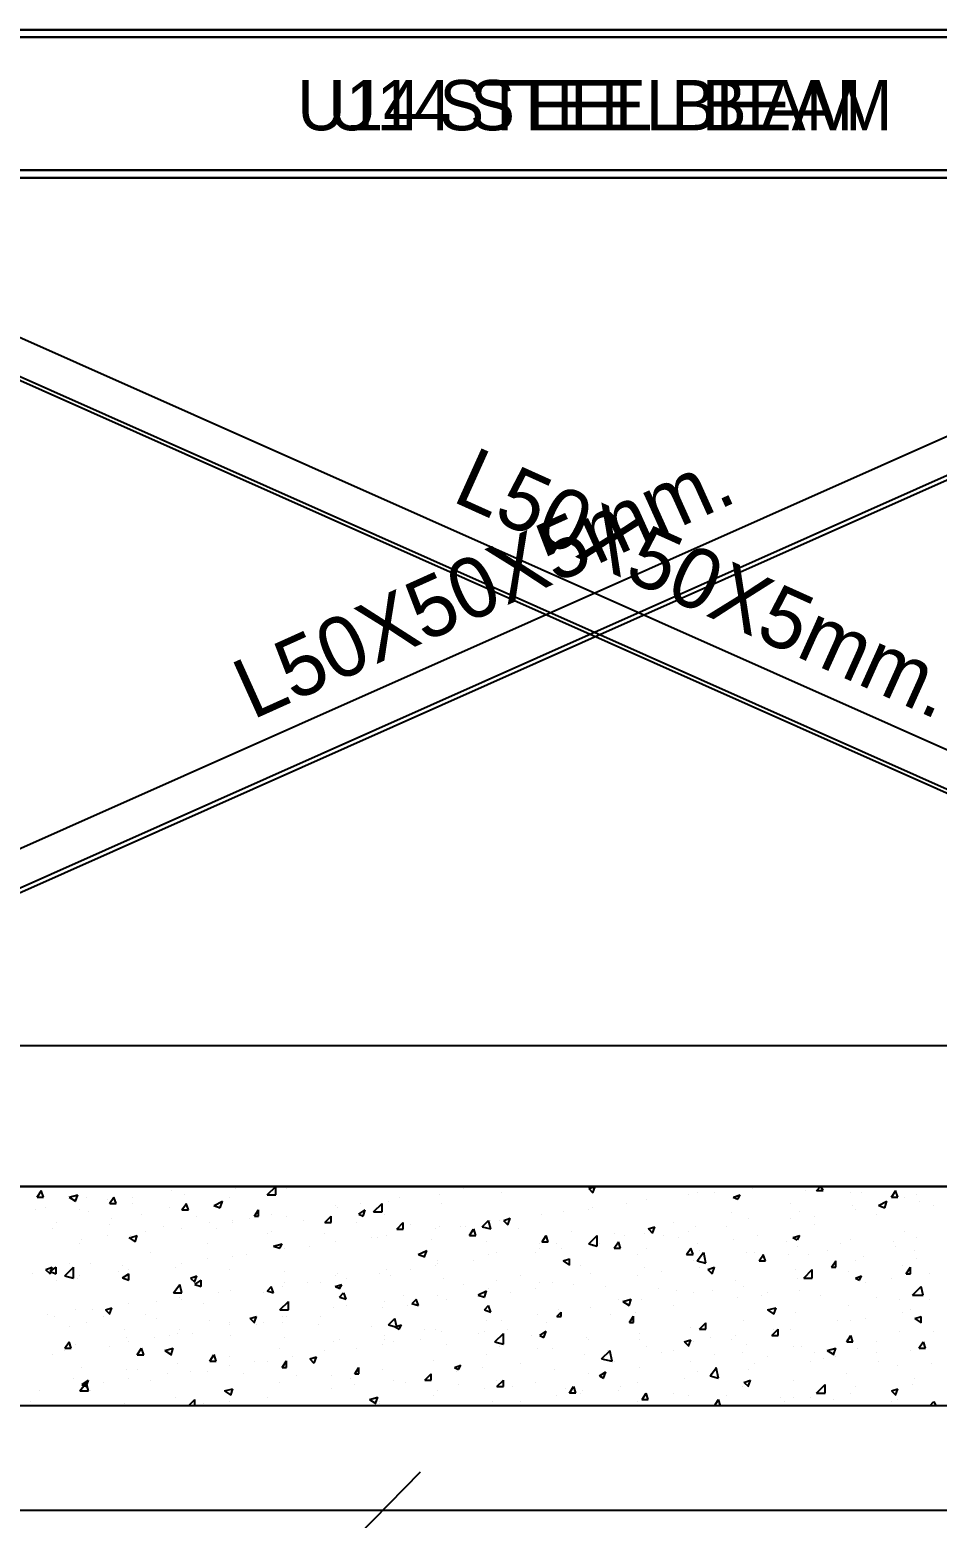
# Model space of a CAD drawing. Header units: millimetres. Extents: x -23396 to 106750, y 116 to 66281.
# Drawn here: x 53779 to 54555, y 38468 to 39739 of the extents above; entities that cross this region are included whole.
import ezdxf

# ---------------------------------------------------------------- set-up
doc = ezdxf.new("R2010")
doc.units = ezdxf.units.MM

msp = doc.modelspace()

# ---------------------------------------------------------------- linework, layer by layer
at = {"color": 0}
for p, q in [((55047.763, 39739.128), (53476.31, 39739.128)), ((53476.31, 39739.128), (55047.763, 39739.128)), ((55047.763, 39732.683), (53476.31, 39732.683)), ((53476.31, 39732.683), (55047.763, 39732.683)), ((55047.763, 39619.073), (53476.31, 39619.073)), ((53476.31, 39619.073), (55047.763, 39619.073)), ((55047.763, 39612.628), (53476.31, 39612.628)), ((53476.31, 39612.628), (55047.763, 39612.628)), ((55047.892, 38871.159), (53474.634, 38871.159)), ((53274.529, 38751.148), (55408.185, 38751.148)), ((55177.185, 38751.105), (53338.209, 38751.105)), ((53474.462, 38751.105), (55220.541, 38751.105)), ((53785.685, 38742.038), (53789.294, 38747.495)), ((53785.685, 38742.038), (53791.142, 38742.038)), ((53791.142, 38742.038), (53789.166, 38747.495)), ((53812.97, 38742.038), (53820.232, 38743.8)), ((53813.099, 38742.038), (53818.427, 38738.386)), ((53818.427, 38738.386), (53820.232, 38743.8)), ((53827.666, 38742.038), (53827.666, 38742.038)), ((53847.345, 38736.538), (53851.169, 38741.995)), ((53853.103, 38736.581), (53851.169, 38742.038)), ((53867.369, 38741.995), (53867.369, 38741.995)), ((53900.283, 38747.495), (53900.283, 38747.495)), ((53911.197, 38743.8), (53911.197, 38743.8)), ((53949.525, 38742.038), (53949.525, 38742.038)), ((53954.853, 38749.257), (53954.853, 38749.257)), ((53982.138, 38743.886), (53989.529, 38751.105)), ((53982.138, 38743.886), (53989.529, 38743.886)), ((53989.529, 38743.886), (53989.529, 38751.105)), ((53998.638, 38749.3), (53998.638, 38749.3)), ((54094.888, 38742.038), (54094.888, 38742.038)), ((54129.607, 38743.886), (54129.607, 38743.886)), ((54149.63, 38749.3), (54149.63, 38749.3)), ((54171.287, 38751.105), (54171.287, 38751.105)), ((54174.939, 38751.148), (54174.939, 38751.148)), ((54182.201, 38745.648), (54182.201, 38745.648)), ((54256.794, 38749.257), (54262.252, 38751.105)), ((54256.923, 38749.3), (54260.447, 38745.648)), ((54260.447, 38745.648), (54262.252, 38751.105)), ((54342.302, 38743.8), (54342.302, 38743.8)), ((54349.392, 38745.648), (54349.392, 38745.648)), ((54364.13, 38745.648), (54364.13, 38745.648)), ((54380.33, 38741.995), (54384.111, 38740.191)), ((54380.502, 38742.038), (54386.087, 38743.8)), ((54384.111, 38740.191), (54386.087, 38743.8)), ((54396.873, 38751.105), (54396.873, 38751.105)), ((54396.873, 38749.3), (54396.873, 38749.3)), ((54442.334, 38747.495), (54442.334, 38747.495)), ((54451.271, 38747.409), (54454.923, 38751.105)), ((54451.443, 38747.495), (54457.029, 38747.495)), ((54457.029, 38747.495), (54455.052, 38751.105)), ((54480.81, 38745.648), (54480.81, 38745.648)), ((54489.877, 38745.648), (54489.877, 38745.648)), ((54515.357, 38742.038), (54519.139, 38747.495)), ((54515.357, 38742.038), (54520.814, 38742.038)), ((54520.814, 38742.038), (54519.01, 38747.495)), ((54526.271, 38742.038), (54526.271, 38742.038)), ((54537.014, 38743.8), (54537.014, 38743.8)), ((53783.837, 38731.081), (53783.837, 38731.081)), ((53792.947, 38732.929), (53792.947, 38732.929)), ((53822.037, 38731.081), (53822.037, 38731.081)), ((53829.341, 38729.319), (53829.341, 38729.319)), ((53845.712, 38740.191), (53845.712, 38740.191)), ((53847.646, 38736.581), (53853.103, 38736.581)), ((53867.369, 38736.538), (53867.369, 38736.538)), ((53898.607, 38732.929), (53898.607, 38732.929)), ((53909.349, 38731.081), (53913.13, 38736.581)), ((53909.349, 38731.081), (53914.806, 38731.081)), ((53914.806, 38731.081), (53913.002, 38736.538)), ((53936.634, 38734.734), (53941.962, 38732.929)), ((53936.806, 38734.734), (53944.068, 38738.386)), ((53942.091, 38732.929), (53944.068, 38738.386)), ((53971.353, 38725.624), (53974.834, 38731.081)), ((53974.834, 38725.624), (53974.834, 38731.081)), ((54040.318, 38734.734), (54040.318, 38734.734)), ((54041.994, 38732.929), (54041.994, 38732.929)), ((54060.341, 38727.472), (54065.798, 38731.081)), ((54062.017, 38736.538), (54062.017, 38736.538)), ((54063.994, 38725.624), (54065.798, 38731.081)), ((54073.06, 38729.319), (54080.365, 38736.581)), ((54073.06, 38729.319), (54080.365, 38729.319)), ((54080.365, 38729.319), (54080.365, 38736.581)), ((54085.822, 38738.386), (54085.822, 38738.386)), ((54131.283, 38736.538), (54131.283, 38736.538)), ((54235.095, 38729.319), (54235.095, 38729.319)), ((54256.794, 38731.081), (54256.794, 38731.081)), ((54260.447, 38732.929), (54260.447, 38732.929)), ((54289.365, 38736.538), (54289.365, 38736.538)), ((54305.908, 38740.191), (54305.908, 38740.191)), ((54378.654, 38729.234), (54378.654, 38729.234)), ((54429.443, 38736.538), (54429.443, 38736.538)), ((54437.005, 38729.319), (54437.005, 38729.319)), ((54482.443, 38734.691), (54482.443, 38734.691)), ((54484.42, 38731.081), (54484.42, 38731.081)), ((54504.271, 38734.734), (54511.576, 38738.386)), ((54504.572, 38734.734), (54509.9, 38732.929)), ((54509.9, 38732.929), (54511.576, 38738.386)), ((54539.162, 38738.386), (54539.162, 38738.386)), ((54551.752, 38734.734), (54551.752, 38734.734)), ((53801.884, 38720.167), (53801.884, 38720.167)), ((53847.646, 38718.405), (53847.646, 38718.405)), ((53849.322, 38723.819), (53849.322, 38723.819)), ((53874.802, 38727.472), (53874.802, 38727.472)), ((53893.15, 38716.558), (53893.15, 38716.558)), ((53921.939, 38725.624), (53921.939, 38725.624)), ((53933.154, 38720.167), (53933.154, 38720.167)), ((53952.877, 38721.972), (53952.877, 38721.972)), ((53952.877, 38720.167), (53952.877, 38720.167)), ((53967.4, 38723.819), (53967.4, 38723.819)), ((53971.353, 38725.624), (53974.834, 38725.624)), ((53985.748, 38727.472), (53985.748, 38727.472)), ((53998.638, 38725.71), (53998.638, 38725.71)), ((54012.904, 38721.972), (54012.904, 38721.972)), ((54031.252, 38720.167), (54036.709, 38725.624)), ((54031.252, 38720.167), (54036.709, 38720.167)), ((54031.252, 38720.167), (54031.252, 38720.167)), ((54036.709, 38720.167), (54036.709, 38725.624)), ((54058.365, 38720.167), (54058.365, 38720.167)), ((54060.47, 38727.472), (54064.123, 38725.71)), ((54082.169, 38727.472), (54082.169, 38727.472)), ((54092.912, 38714.667), (54098.369, 38720.167)), ((54098.369, 38714.667), (54098.369, 38720.167)), ((54104.127, 38718.405), (54104.127, 38718.405)), ((54129.607, 38716.558), (54129.607, 38716.558)), ((54147.654, 38716.515), (54147.654, 38716.515)), ((54151.306, 38716.515), (54151.306, 38716.515)), ((54165.701, 38716.515), (54173.134, 38714.753)), ((54165.83, 38716.515), (54171.287, 38722.015)), ((54173.134, 38714.753), (54171.158, 38721.972)), ((54173.134, 38721.972), (54173.134, 38721.972)), ((54180.396, 38722.015), (54180.396, 38722.015)), ((54184.048, 38722.015), (54187.658, 38718.362)), ((54184.177, 38722.015), (54189.634, 38723.862)), ((54187.658, 38718.362), (54189.634, 38723.862)), ((54216.791, 38727.472), (54216.791, 38727.472)), ((54307.584, 38714.753), (54313.169, 38716.515)), ((54311.193, 38711.058), (54313.169, 38716.515)), ((54329.412, 38720.167), (54329.412, 38720.167)), ((54347.759, 38716.515), (54347.759, 38716.515)), ((54374.873, 38716.515), (54374.873, 38716.515)), ((54393.22, 38723.819), (54393.22, 38723.819)), ((54429.443, 38723.819), (54429.443, 38723.819)), ((54449.466, 38725.624), (54449.466, 38725.624)), ((54449.466, 38718.362), (54449.466, 38718.362)), ((54502.467, 38727.472), (54502.467, 38727.472)), ((53798.404, 38714.753), (53798.404, 38714.753)), ((53823.884, 38705.601), (53823.884, 38705.601)), ((53845.712, 38709.296), (53845.712, 38709.296)), ((53863.888, 38707.448), (53869.345, 38703.839)), ((53865.693, 38707.448), (53871.15, 38709.296)), ((53865.693, 38709.296), (53865.693, 38709.296)), ((53869.345, 38703.796), (53871.15, 38709.296)), ((53878.584, 38712.905), (53878.584, 38712.905)), ((53909.349, 38714.753), (53909.349, 38714.753)), ((53938.611, 38714.753), (53938.611, 38714.753)), ((53981.966, 38711.058), (53981.966, 38711.058)), ((53985.748, 38712.905), (53985.748, 38712.905)), ((54031.252, 38711.058), (54031.252, 38711.058)), ((54040.318, 38703.839), (54040.318, 38703.839)), ((54040.318, 38703.839), (54040.318, 38703.839)), ((54071.255, 38707.448), (54071.255, 38707.448)), ((54076.712, 38707.448), (54076.712, 38707.448)), ((54084.146, 38709.296), (54084.146, 38709.296)), ((54092.912, 38714.667), (54098.369, 38714.667)), ((54122.173, 38705.601), (54122.173, 38705.601)), ((54125.826, 38714.753), (54125.826, 38714.753)), ((54154.916, 38709.253), (54158.396, 38714.667)), ((54154.916, 38709.296), (54160.373, 38709.296)), ((54160.373, 38709.296), (54158.568, 38714.753)), ((54169.611, 38703.839), (54169.611, 38703.839)), ((54196.767, 38714.753), (54196.767, 38714.753)), ((54216.791, 38703.796), (54222.248, 38703.796)), ((54216.919, 38703.839), (54220.4, 38709.296)), ((54222.248, 38703.796), (54220.4, 38709.296)), ((54242.228, 38712.905), (54242.228, 38712.905)), ((54256.794, 38701.948), (54264.056, 38709.253)), ((54260.447, 38705.601), (54260.447, 38705.601)), ((54264.056, 38700.187), (54264.056, 38709.253)), ((54278.623, 38711.058), (54278.623, 38711.058)), ((54278.623, 38698.339), (54282.275, 38703.796)), ((54284.08, 38698.339), (54282.103, 38703.796)), ((54287.732, 38709.253), (54287.732, 38709.253)), ((54304.103, 38711.058), (54304.103, 38711.058)), ((54307.884, 38714.753), (54311.365, 38711.058)), ((54320.603, 38709.296), (54320.603, 38709.296)), ((54333.193, 38707.448), (54333.193, 38707.448)), ((54342.302, 38712.905), (54342.302, 38712.905)), ((54380.63, 38705.687), (54380.63, 38705.687)), ((54400.654, 38709.296), (54400.654, 38709.296)), ((54426.091, 38703.839), (54426.091, 38703.839)), ((54431.248, 38707.448), (54434.9, 38705.601)), ((54431.419, 38707.448), (54437.005, 38709.296)), ((54435.072, 38705.601), (54437.005, 38709.296)), ((54480.81, 38705.601), (54480.81, 38705.601)), ((54517.033, 38703.796), (54517.033, 38703.796)), ((54526.271, 38712.905), (54526.271, 38712.905)), ((54537.014, 38707.448), (54537.014, 38707.448)), ((53822.037, 38701.948), (53822.037, 38701.948)), ((53882.064, 38694.73), (53882.064, 38694.73)), ((53931.177, 38701.991), (53931.177, 38701.991)), ((53952.877, 38691.034), (53952.877, 38691.034)), ((53964.091, 38692.882), (53964.091, 38692.882)), ((53987.423, 38700.187), (53992.88, 38698.339)), ((53987.595, 38700.187), (53994.857, 38701.991)), ((53993.052, 38698.339), (53994.857, 38701.991)), ((53996.662, 38698.339), (53996.662, 38698.339)), ((54018.662, 38700.187), (54018.662, 38700.187)), ((54111.13, 38692.882), (54118.392, 38696.491)), ((54111.259, 38692.882), (54116.716, 38691.034)), ((54116.587, 38691.034), (54118.392, 38696.491)), ((54171.287, 38692.882), (54171.287, 38692.882)), ((54178.419, 38694.73), (54178.419, 38694.73)), ((54211.334, 38694.73), (54211.334, 38694.73)), ((54214.943, 38701.991), (54214.943, 38701.991)), ((54214.943, 38698.382), (54214.943, 38698.382)), ((54229.638, 38701.991), (54229.638, 38701.991)), ((54233.162, 38698.339), (54233.162, 38698.339)), ((54256.794, 38701.948), (54264.056, 38700.187)), ((54260.447, 38700.187), (54260.447, 38700.187)), ((54265.904, 38701.991), (54265.904, 38701.991)), ((54278.451, 38698.339), (54284.08, 38698.339)), ((54298.646, 38692.882), (54298.646, 38692.882)), ((54305.908, 38698.382), (54305.908, 38698.382)), ((54340.326, 38692.882), (54344.107, 38698.339)), ((54340.455, 38692.882), (54346.084, 38692.882)), ((54346.084, 38692.882), (54344.107, 38698.339)), ((54349.392, 38701.948), (54349.392, 38701.948)), ((54349.392, 38687.425), (54354.849, 38694.644)), ((54351.369, 38696.577), (54351.369, 38696.577)), ((54356.826, 38685.62), (54355.021, 38694.73)), ((54391.544, 38694.73), (54391.544, 38694.73)), ((54398.677, 38694.73), (54398.677, 38694.73)), ((54402.459, 38687.425), (54406.111, 38692.882)), ((54407.787, 38687.425), (54405.81, 38692.882)), ((54427.767, 38692.882), (54427.767, 38692.882)), ((54434.9, 38700.187), (54434.9, 38700.187)), ((54444.138, 38692.882), (54444.138, 38692.882)), ((54460.38, 38696.491), (54460.38, 38696.491)), ((54471.595, 38701.991), (54471.595, 38701.991)), ((54491.553, 38691.034), (54491.553, 38691.034)), ((54519.139, 38700.187), (54519.139, 38700.187)), ((54535.381, 38696.577), (54535.381, 38696.577)), ((53792.775, 38680.163), (53796.599, 38676.511)), ((53793.076, 38680.163), (53798.404, 38682.011)), ((53796.599, 38678.316), (53801.884, 38682.011)), ((53796.599, 38676.554), (53798.404, 38682.011)), ((53796.599, 38678.316), (53801.884, 38676.511)), ((53801.884, 38676.511), (53801.884, 38682.011)), ((53809.318, 38674.706), (53816.58, 38682.011)), ((53813.099, 38685.62), (53813.099, 38685.62)), ((53816.58, 38672.859), (53816.58, 38682.011)), ((53831.146, 38685.62), (53831.146, 38685.62)), ((53854.779, 38678.316), (53854.779, 38678.316)), ((53858.56, 38683.816), (53858.56, 38683.816)), ((53863.888, 38680.163), (53863.888, 38680.163)), ((53904.064, 38682.011), (53904.064, 38682.011)), ((53909.349, 38685.62), (53909.349, 38685.62)), ((53909.349, 38685.62), (53909.349, 38685.62)), ((53931.177, 38689.23), (53931.177, 38689.23)), ((53949.525, 38680.163), (53949.525, 38680.163)), ((53996.662, 38678.316), (53996.662, 38678.316)), ((54084.146, 38680.206), (54084.146, 38680.206)), ((54104.127, 38680.163), (54104.127, 38680.163)), ((54125.826, 38683.816), (54125.826, 38683.816)), ((54127.63, 38687.425), (54127.63, 38687.425)), ((54127.63, 38685.62), (54127.63, 38685.62)), ((54158.396, 38687.425), (54158.396, 38687.425)), ((54235.095, 38687.425), (54240.423, 38689.273)), ((54235.095, 38687.425), (54240.423, 38683.816)), ((54240.423, 38683.816), (54240.423, 38689.273)), ((54249.361, 38683.773), (54249.361, 38683.773)), ((54304.103, 38681.925), (54304.103, 38681.925)), ((54318.627, 38678.316), (54318.627, 38678.316)), ((54346.084, 38687.425), (54346.084, 38687.425)), ((54349.564, 38687.425), (54356.826, 38685.62)), ((54351.369, 38682.011), (54351.369, 38682.011)), ((54358.502, 38680.163), (54364.13, 38682.011)), ((54358.673, 38680.163), (54362.283, 38676.554)), ((54362.154, 38676.511), (54364.13, 38682.011)), ((54402.33, 38687.425), (54407.787, 38687.425)), ((54406.111, 38689.273), (54406.111, 38689.273)), ((54433.224, 38680.163), (54433.224, 38680.163)), ((54440.529, 38672.859), (54447.791, 38680.163)), ((54447.791, 38672.859), (54447.791, 38680.163)), ((54464.162, 38682.011), (54467.814, 38687.425)), ((54464.162, 38682.011), (54467.814, 38682.011)), ((54467.814, 38682.011), (54467.814, 38687.425)), ((54479.135, 38678.401), (54479.135, 38678.401)), ((54484.42, 38687.425), (54484.42, 38687.425)), ((54524.467, 38683.816), (54524.467, 38683.816)), ((54528.076, 38676.511), (54531.557, 38682.011)), ((54531.557, 38676.511), (54531.557, 38682.011)), ((54537.014, 38689.23), (54537.014, 38689.23)), ((53781.861, 38676.511), (53781.861, 38676.511)), ((53801.884, 38671.054), (53801.884, 38671.054)), ((53809.318, 38674.706), (53816.58, 38672.859)), ((53820.232, 38672.859), (53820.232, 38672.859)), ((53822.037, 38674.62), (53822.037, 38674.62)), ((53858.56, 38672.944), (53863.888, 38676.554)), ((53858.56, 38672.944), (53863.888, 38671.097)), ((53863.888, 38671.097), (53863.888, 38676.554)), ((53902.087, 38660.14), (53907.373, 38667.444)), ((53909.349, 38660.14), (53907.544, 38667.444)), ((53916.654, 38672.859), (53921.939, 38674.706)), ((53916.654, 38672.859), (53920.263, 38669.249)), ((53920.134, 38669.249), (53921.939, 38674.706)), ((53920.263, 38667.444), (53925.72, 38671.097)), ((53920.263, 38667.444), (53925.72, 38665.597)), ((53925.72, 38665.597), (53925.72, 38671.097)), ((53982.267, 38661.987), (53985.748, 38665.597)), ((53987.423, 38660.14), (53985.619, 38665.597)), ((53994.857, 38665.64), (53994.857, 38665.64)), ((53996.662, 38669.249), (53996.662, 38669.249)), ((54016.685, 38669.249), (54016.685, 38669.249)), ((54027.427, 38669.249), (54027.427, 38669.249)), ((54040.318, 38674.706), (54040.318, 38674.706)), ((54040.318, 38665.597), (54045.775, 38667.444)), ((54040.49, 38665.64), (54044.099, 38663.835)), ((54041.994, 38676.511), (54041.994, 38676.511)), ((54043.97, 38663.835), (54045.775, 38667.444)), ((54049.556, 38672.859), (54049.556, 38672.859)), ((54078.388, 38676.511), (54078.388, 38676.511)), ((54087.455, 38674.706), (54087.455, 38674.706)), ((54132.959, 38672.859), (54132.959, 38672.859)), ((54149.63, 38667.444), (54149.63, 38667.444)), ((54178.419, 38671.054), (54178.419, 38671.054)), ((54198.443, 38674.706), (54198.443, 38674.706)), ((54214.943, 38669.249), (54214.943, 38669.249)), ((54225.857, 38669.249), (54225.857, 38669.249)), ((54243.904, 38667.444), (54243.904, 38667.444)), ((54258.599, 38676.511), (54258.599, 38676.511)), ((54271.361, 38665.597), (54271.361, 38665.597)), ((54298.646, 38674.706), (54298.646, 38674.706)), ((54382.306, 38671.097), (54382.306, 38671.097)), ((54389.439, 38665.597), (54389.439, 38665.597)), ((54434.9, 38672.859), (54434.9, 38672.859)), ((54440.529, 38672.859), (54447.791, 38672.859)), ((54484.592, 38672.859), (54489.877, 38674.706)), ((54484.592, 38672.859), (54488.201, 38671.097)), ((54488.201, 38671.097), (54489.877, 38674.706)), ((54493.658, 38669.249), (54493.658, 38669.249)), ((54515.357, 38672.859), (54515.357, 38672.859)), ((54528.076, 38676.511), (54531.557, 38676.511)), ((54533.533, 38658.292), (54540.838, 38665.597)), ((54542.471, 38658.292), (54540.838, 38665.597)), ((54547.928, 38676.511), (54547.928, 38676.511)), ((53887.392, 38652.878), (53887.392, 38652.878)), ((53902.087, 38660.14), (53909.349, 38660.14)), ((53907.373, 38656.444), (53907.373, 38656.444)), ((53909.349, 38654.683), (53909.349, 38654.683)), ((53940.287, 38660.14), (53940.287, 38660.14)), ((53951.201, 38661.987), (53951.201, 38661.987)), ((53978.615, 38660.183), (53978.615, 38660.183)), ((53982.138, 38661.987), (53987.423, 38660.14)), ((53993.052, 38645.573), (54000.314, 38652.878)), ((54000.314, 38645.573), (54000.314, 38652.878)), ((54043.97, 38656.444), (54047.451, 38660.14)), ((54044.099, 38656.53), (54049.556, 38654.683)), ((54049.556, 38654.683), (54047.623, 38660.14)), ((54082.169, 38652.878), (54082.169, 38652.878)), ((54098.369, 38658.292), (54098.369, 38658.292)), ((54105.974, 38651.073), (54109.584, 38654.683)), ((54111.259, 38649.269), (54109.455, 38654.683)), ((54127.63, 38658.292), (54127.63, 38658.292)), ((54134.935, 38654.683), (54134.935, 38654.683)), ((54162.22, 38658.378), (54169.611, 38661.987)), ((54162.22, 38658.292), (54167.677, 38656.53)), ((54167.677, 38656.53), (54169.611, 38661.987)), ((54171.287, 38663.835), (54171.287, 38663.835)), ((54189.634, 38660.14), (54189.634, 38660.14)), ((54211.334, 38663.835), (54211.334, 38663.835)), ((54282.275, 38654.683), (54282.275, 38654.683)), ((54285.884, 38652.878), (54293.189, 38654.683)), ((54285.884, 38652.878), (54291.341, 38649.269)), ((54291.212, 38649.269), (54293.189, 38654.683)), ((54302.255, 38654.683), (54302.255, 38654.683)), ((54316.822, 38663.835), (54316.822, 38663.835)), ((54331.388, 38661.987), (54331.388, 38661.987)), ((54346.084, 38660.14), (54346.084, 38660.14)), ((54362.283, 38661.987), (54362.283, 38661.987)), ((54384.111, 38656.53), (54384.111, 38656.53)), ((54404.134, 38658.292), (54404.134, 38658.292)), ((54409.419, 38660.14), (54409.419, 38660.14)), ((54437.005, 38661.987), (54437.005, 38661.987)), ((54454.923, 38658.292), (54454.923, 38658.292)), ((54502.467, 38656.444), (54502.467, 38656.444)), ((54522.49, 38654.683), (54522.49, 38654.683)), ((54533.533, 38658.292), (54542.471, 38658.292)), ((54547.928, 38654.683), (54547.928, 38654.683)), ((53794.752, 38641.964), (53794.752, 38641.964)), ((53800.209, 38640.116), (53800.209, 38640.116)), ((53818.427, 38645.616), (53818.427, 38645.616)), ((53833.123, 38645.616), (53833.123, 38645.616)), ((53842.06, 38640.116), (53842.06, 38640.116)), ((53843.865, 38645.573), (53849.322, 38647.421)), ((53843.865, 38645.616), (53847.646, 38641.964)), ((53847.517, 38641.964), (53849.322, 38647.421)), ((53863.888, 38651.073), (53863.888, 38651.073)), ((53878.584, 38641.964), (53878.584, 38641.964)), ((53927.396, 38651.03), (53927.396, 38651.03)), ((53967.4, 38638.312), (53972.857, 38640.116)), ((53971.052, 38634.702), (53972.857, 38640.116)), ((53993.052, 38645.573), (54000.314, 38645.573)), ((53994.857, 38640.116), (53994.857, 38640.116)), ((53998.638, 38640.202), (53998.638, 38640.202)), ((54027.427, 38640.116), (54027.427, 38640.116)), ((54038.642, 38647.421), (54038.642, 38647.421)), ((54049.556, 38649.269), (54049.556, 38649.269)), ((54080.365, 38647.421), (54080.365, 38647.421)), ((54102.193, 38649.269), (54102.193, 38649.269)), ((54105.802, 38651.073), (54111.259, 38649.269)), ((54167.677, 38645.573), (54171.287, 38649.269)), ((54167.677, 38645.573), (54173.134, 38643.726)), ((54173.134, 38643.726), (54171.158, 38649.269)), ((54213.138, 38641.964), (54213.138, 38641.964)), ((54229.509, 38640.116), (54233.162, 38643.812)), ((54229.509, 38640.116), (54233.162, 38640.116)), ((54231.314, 38645.573), (54231.314, 38645.573)), ((54233.162, 38640.116), (54233.162, 38643.812)), ((54258.599, 38647.421), (54258.599, 38647.421)), ((54275.142, 38641.964), (54275.142, 38641.964)), ((54291.513, 38634.745), (54295.123, 38640.202)), ((54295.123, 38634.745), (54295.123, 38640.202)), ((54296.798, 38643.812), (54296.798, 38643.812)), ((54329.412, 38649.269), (54329.412, 38649.269)), ((54409.419, 38645.573), (54414.877, 38641.964)), ((54409.591, 38645.616), (54417.025, 38647.421)), ((54415.048, 38641.964), (54417.025, 38647.421)), ((54433.224, 38643.812), (54433.224, 38643.812)), ((54479.135, 38649.269), (54479.135, 38649.269)), ((54524.467, 38643.812), (54524.467, 38643.812)), ((54531.557, 38645.573), (54531.557, 38645.573)), ((54535.381, 38638.312), (54540.838, 38640.116)), ((54540.838, 38634.702), (54540.838, 38640.116)), ((53813.099, 38631.05), (53813.099, 38631.05)), ((53827.666, 38634.702), (53827.666, 38634.702)), ((53860.236, 38629.245), (53860.236, 38629.245)), ((53887.392, 38638.312), (53887.392, 38638.312)), ((53907.373, 38629.245), (53907.373, 38629.245)), ((53933.154, 38636.507), (53933.154, 38636.507)), ((53949.525, 38634.702), (53949.525, 38634.702)), ((53949.525, 38632.898), (53949.525, 38632.898)), ((53967.572, 38638.312), (53971.224, 38634.702)), ((53972.857, 38632.855), (53972.857, 38632.855)), ((53978.615, 38634.702), (53978.615, 38634.702)), ((53994.857, 38634.702), (53994.857, 38634.702)), ((54025.794, 38632.855), (54025.794, 38632.855)), ((54071.255, 38631.05), (54071.255, 38631.05)), ((54085.65, 38632.855), (54092.912, 38631.007)), ((54085.822, 38632.855), (54091.279, 38638.312)), ((54092.912, 38631.007), (54091.107, 38638.312)), ((54091.279, 38631.05), (54096.736, 38632.855)), ((54091.408, 38631.05), (54094.888, 38629.245)), ((54094.888, 38629.245), (54096.736, 38632.855)), ((54116.716, 38629.245), (54116.716, 38629.245)), ((54125.826, 38629.245), (54125.826, 38629.245)), ((54131.283, 38627.398), (54131.283, 38627.398)), ((54167.677, 38627.398), (54167.677, 38627.398)), ((54169.611, 38636.507), (54169.611, 38636.507)), ((54182.201, 38636.507), (54182.201, 38636.507)), ((54187.658, 38629.245), (54187.658, 38629.245)), ((54214.943, 38623.788), (54220.4, 38627.398)), ((54218.595, 38621.941), (54220.4, 38627.398)), ((54220.4, 38634.702), (54220.4, 38634.702)), ((54291.513, 38634.745), (54295.123, 38634.745)), ((54344.107, 38631.007), (54344.107, 38631.007)), ((54351.369, 38629.245), (54356.826, 38634.702)), ((54351.369, 38629.245), (54356.826, 38629.245)), ((54356.826, 38629.245), (54356.826, 38634.702)), ((54389.439, 38636.464), (54389.439, 38636.464)), ((54413.244, 38623.788), (54418.701, 38629.245)), ((54414.877, 38629.245), (54414.877, 38629.245)), ((54418.701, 38623.788), (54418.701, 38629.245)), ((54429.443, 38629.245), (54429.443, 38629.245)), ((54469.447, 38636.507), (54469.447, 38636.507)), ((54480.81, 38636.507), (54480.81, 38636.507)), ((54493.658, 38638.355), (54493.658, 38638.355)), ((54522.49, 38627.398), (54522.49, 38627.398)), ((54535.381, 38638.312), (54540.838, 38634.702)), ((54551.752, 38627.398), (54551.752, 38627.398)), ((53809.318, 38612.874), (53813.099, 38618.331)), ((53814.775, 38612.831), (53812.97, 38618.331)), ((53818.427, 38616.484), (53818.427, 38616.484)), ((53847.646, 38614.722), (53847.646, 38614.722)), ((53862.084, 38621.941), (53862.084, 38621.941)), ((53863.888, 38618.331), (53863.888, 38618.331)), ((53885.716, 38621.941), (53885.716, 38621.941)), ((53898.607, 38623.788), (53898.607, 38623.788)), ((53905.74, 38625.55), (53905.74, 38625.55)), ((53918.587, 38625.636), (53918.587, 38625.636)), ((53951.201, 38623.788), (53951.201, 38623.788)), ((53996.662, 38621.941), (53996.662, 38621.941)), ((54038.642, 38618.331), (54038.642, 38618.331)), ((54044.099, 38620.179), (54044.099, 38620.179)), ((54080.365, 38616.484), (54080.365, 38616.484)), ((54082.169, 38623.788), (54082.169, 38623.788)), ((54082.169, 38620.136), (54082.169, 38620.136)), ((54089.603, 38618.331), (54089.603, 38618.331)), ((54112.935, 38620.136), (54112.935, 38620.136)), ((54134.935, 38616.484), (54134.935, 38616.484)), ((54162.22, 38625.55), (54162.22, 38625.55)), ((54176.615, 38618.288), (54183.877, 38625.55)), ((54176.615, 38618.288), (54183.877, 38616.484)), ((54180.396, 38614.679), (54180.396, 38614.679)), ((54183.877, 38616.484), (54183.877, 38625.55)), ((54207.681, 38623.788), (54207.681, 38623.788)), ((54214.943, 38623.788), (54218.595, 38621.941)), ((54255.119, 38621.941), (54255.119, 38621.941)), ((54256.794, 38620.136), (54256.794, 38620.136)), ((54300.58, 38625.636), (54300.58, 38625.636)), ((54300.58, 38620.179), (54300.58, 38620.179)), ((54305.908, 38614.679), (54305.908, 38614.679)), ((54338.478, 38618.288), (54344.107, 38620.136)), ((54338.65, 38618.331), (54342.302, 38614.679)), ((54342.13, 38614.679), (54344.107, 38620.136)), ((54346.084, 38618.331), (54346.084, 38618.331)), ((54360.607, 38621.941), (54360.607, 38621.941)), ((54378.654, 38620.136), (54378.654, 38620.136)), ((54382.306, 38623.788), (54382.306, 38623.788)), ((54391.544, 38616.484), (54391.544, 38616.484)), ((54413.244, 38623.788), (54418.701, 38623.788)), ((54431.548, 38614.679), (54431.548, 38614.679)), ((54438.681, 38614.679), (54438.681, 38614.679)), ((54476.986, 38620.136), (54476.986, 38620.136)), ((54477.158, 38618.331), (54480.81, 38623.788)), ((54477.158, 38618.288), (54482.443, 38618.288)), ((54482.443, 38618.288), (54480.81, 38623.788)), ((54502.467, 38618.288), (54502.467, 38618.288)), ((54538.861, 38612.831), (54542.471, 38618.288)), ((54544.447, 38612.874), (54542.771, 38618.331)), ((53798.404, 38607.374), (53798.404, 38607.374)), ((53809.318, 38612.831), (53814.775, 38612.831)), ((53809.318, 38611.069), (53809.318, 38611.069)), ((53871.15, 38607.374), (53874.802, 38612.831)), ((53871.15, 38607.374), (53876.607, 38607.374)), ((53876.607, 38607.374), (53874.63, 38612.831)), ((53894.826, 38610.984), (53901.916, 38612.831)), ((53894.826, 38611.069), (53900.283, 38607.374)), ((53900.111, 38607.374), (53901.916, 38612.831)), ((53933.025, 38601.96), (53936.634, 38607.374)), ((53933.154, 38601.96), (53938.611, 38601.96)), ((53938.611, 38601.96), (53936.806, 38607.46)), ((53949.525, 38605.612), (53949.525, 38605.612)), ((53971.224, 38601.96), (53971.224, 38601.96)), ((53981.966, 38601.96), (53981.966, 38601.96)), ((53992.88, 38612.831), (53992.88, 38612.831)), ((53994.986, 38596.486), (53998.638, 38602.003)), ((53998.638, 38596.486), (53998.638, 38602.003)), ((54004.095, 38605.612), (54004.095, 38605.612)), ((54018.49, 38603.765), (54021.97, 38600.091)), ((54018.662, 38603.765), (54024.119, 38605.612)), ((54022.142, 38600.151), (54024.119, 38605.612)), ((54031.252, 38611.069), (54031.252, 38611.069)), ((54058.365, 38612.831), (54058.365, 38612.831)), ((54124.15, 38602.003), (54124.15, 38602.003)), ((54169.611, 38607.46), (54169.611, 38607.46)), ((54213.138, 38612.831), (54213.138, 38612.831)), ((54225.857, 38612.831), (54225.857, 38612.831)), ((54253.142, 38607.374), (54253.142, 38607.374)), ((54267.709, 38603.765), (54276.818, 38601.96)), ((54267.837, 38603.765), (54275.142, 38611.069)), ((54273.166, 38611.069), (54273.166, 38611.069)), ((54273.166, 38611.069), (54273.166, 38611.069)), ((54276.818, 38601.96), (54274.97, 38611.069)), ((54278.623, 38601.96), (54278.623, 38601.96)), ((54318.627, 38609.222), (54318.627, 38609.222)), ((54329.412, 38610.984), (54329.412, 38610.984)), ((54344.107, 38601.96), (54344.107, 38601.96)), ((54364.13, 38607.374), (54364.13, 38607.374)), ((54387.763, 38609.222), (54387.763, 38609.222)), ((54409.419, 38605.569), (54409.419, 38605.569)), ((54446.115, 38601.96), (54446.115, 38601.96)), ((54449.466, 38609.222), (54449.466, 38609.222)), ((54457.029, 38603.765), (54457.029, 38603.765)), ((54460.509, 38611.069), (54467.814, 38612.831)), ((54460.509, 38611.069), (54466.138, 38607.46)), ((54465.966, 38607.374), (54467.814, 38612.831)), ((54467.814, 38605.612), (54467.814, 38605.612)), ((54486.267, 38612.831), (54486.267, 38612.831)), ((54502.467, 38609.222), (54502.467, 38609.222)), ((54504.443, 38601.96), (54504.443, 38601.96)), ((54531.557, 38611.069), (54531.557, 38611.069)), ((54539.162, 38612.874), (54544.447, 38612.874)), ((53823.884, 38596.486), (53823.884, 38596.486)), ((53862.084, 38594.651), (53862.084, 38594.651)), ((53871.15, 38594.651), (53871.15, 38594.651)), ((53896.63, 38591.042), (53896.63, 38591.042)), ((53905.74, 38600.091), (53905.74, 38600.091)), ((53916.654, 38592.816), (53916.654, 38592.816)), ((53931.177, 38592.816), (53931.177, 38592.816)), ((53949.525, 38598.316), (53949.525, 38598.316)), ((53961.943, 38591.042), (53961.943, 38591.042)), ((53994.986, 38596.486), (53998.638, 38596.486)), ((54007.447, 38589.207), (54007.447, 38589.207)), ((54036.709, 38589.207), (54036.709, 38589.207)), ((54056.861, 38591.042), (54060.341, 38596.486)), ((54056.861, 38591.042), (54060.341, 38591.042)), ((54060.341, 38591.042), (54060.341, 38596.486)), ((54080.365, 38594.651), (54080.365, 38594.651)), ((54116.716, 38585.585), (54122.173, 38591.042)), ((54122.173, 38585.585), (54122.173, 38591.042)), ((54142.197, 38596.486), (54147.654, 38598.316)), ((54142.197, 38596.486), (54145.677, 38594.651)), ((54143.873, 38592.816), (54143.873, 38592.816)), ((54145.677, 38594.651), (54147.654, 38598.316)), ((54165.83, 38596.486), (54165.83, 38596.486)), ((54198.443, 38600.091), (54198.443, 38600.091)), ((54227.705, 38594.651), (54227.705, 38594.651)), ((54256.794, 38591.042), (54256.794, 38591.042)), ((54265.904, 38589.207), (54271.361, 38592.816)), ((54265.904, 38589.207), (54269.384, 38587.372)), ((54269.513, 38587.432), (54271.361, 38592.816)), ((54300.58, 38596.486), (54300.58, 38596.486)), ((54349.392, 38592.816), (54349.392, 38592.816)), ((54360.478, 38589.207), (54366.064, 38596.486)), ((54360.478, 38589.207), (54367.74, 38587.372)), ((54360.607, 38591.042), (54360.607, 38591.042)), ((54367.74, 38587.372), (54365.763, 38596.486)), ((54393.22, 38594.651), (54393.22, 38594.651)), ((54398.677, 38600.091), (54398.677, 38600.091)), ((54476.986, 38590.982), (54476.986, 38590.982)), ((54520.814, 38598.316), (54520.814, 38598.316)), ((54549.904, 38600.091), (54549.904, 38600.091)), ((53787.619, 38576.475), (53787.619, 38576.475)), ((53816.58, 38587.372), (53816.58, 38587.372)), ((53822.037, 38576.475), (53829.341, 38576.475)), ((53822.209, 38576.475), (53827.666, 38583.75)), ((53823.884, 38581.975), (53827.666, 38580.145)), ((53824.013, 38581.915), (53829.341, 38585.585)), ((53827.494, 38580.145), (53829.341, 38585.585)), ((53829.341, 38576.475), (53827.494, 38583.75)), ((53831.146, 38576.475), (53831.146, 38576.475)), ((53842.06, 38583.69), (53842.06, 38583.69)), ((53863.888, 38587.432), (53863.888, 38587.432)), ((53882.064, 38585.537), (53882.064, 38585.537)), ((53945.572, 38576.475), (53952.877, 38578.25)), ((53945.744, 38576.475), (53951.201, 38572.866)), ((53947.419, 38576.475), (53947.419, 38576.475)), ((53951.029, 38572.806), (53952.877, 38578.25)), ((53992.88, 38583.69), (53992.88, 38583.69)), ((54036.709, 38578.31), (54036.709, 38578.31)), ((54052.908, 38587.372), (54052.908, 38587.372)), ((54056.689, 38581.915), (54056.689, 38581.915)), ((54089.603, 38585.585), (54089.603, 38585.585)), ((54100.345, 38583.75), (54100.345, 38583.75)), ((54116.716, 38585.585), (54122.173, 38585.585)), ((54127.63, 38576.475), (54127.63, 38576.475)), ((54145.849, 38581.915), (54145.849, 38581.915)), ((54167.677, 38578.31), (54167.677, 38578.31)), ((54178.419, 38580.085), (54183.877, 38585.537)), ((54178.419, 38585.537), (54178.419, 38585.537)), ((54178.419, 38580.085), (54183.877, 38580.085)), ((54183.877, 38580.085), (54183.877, 38585.537)), ((54191.31, 38580.085), (54191.31, 38580.085)), ((54211.334, 38583.75), (54211.334, 38583.75)), ((54236.771, 38578.31), (54236.771, 38578.31)), ((54240.423, 38574.641), (54243.904, 38580.085)), ((54245.88, 38574.701), (54244.076, 38580.145)), ((54251.337, 38576.475), (54251.337, 38576.475)), ((54282.275, 38576.475), (54282.275, 38576.475)), ((54284.08, 38580.085), (54284.08, 38580.085)), ((54298.646, 38583.75), (54298.646, 38583.75)), ((54338.65, 38587.372), (54338.65, 38587.372)), ((54387.763, 38580.145), (54387.763, 38580.145)), ((54389.439, 38583.75), (54394.896, 38585.537)), ((54389.568, 38583.75), (54393.22, 38580.085)), ((54393.048, 38580.085), (54394.896, 38585.537)), ((54431.548, 38585.585), (54431.548, 38585.585)), ((54451.443, 38574.641), (54458.705, 38581.915)), ((54458.705, 38574.641), (54458.705, 38581.915)), ((54484.42, 38580.145), (54484.42, 38580.145)), ((54515.357, 38576.475), (54520.814, 38578.31)), ((54515.357, 38576.475), (54519.139, 38572.866)), ((54519.01, 38572.866), (54520.814, 38578.31)), ((54533.705, 38581.915), (54533.705, 38581.915)), ((54535.381, 38587.432), (54535.381, 38587.432)), ((55482.478, 38563.744), (53167.064, 38563.744)), ((55408.185, 38563.744), (53274.529, 38563.744)), ((53780.228, 38567.349), (53780.228, 38567.349)), ((53860.236, 38565.574), (53860.236, 38565.574)), ((53904.064, 38571.018), (53904.064, 38571.018)), ((53914.806, 38563.744), (53920.263, 38569.184)), ((53920.263, 38563.744), (53920.263, 38569.184)), ((53927.396, 38565.514), (53927.396, 38565.514)), ((53949.525, 38567.349), (53949.525, 38567.349)), ((53981.966, 38571.018), (53981.966, 38571.018)), ((54069.451, 38569.184), (54076.712, 38571.018)), ((54069.451, 38569.184), (54074.908, 38565.574)), ((54074.736, 38565.574), (54076.712, 38571.018)), ((54078.388, 38567.349), (54078.388, 38567.349)), ((54078.388, 38565.514), (54078.388, 38565.514)), ((54124.15, 38572.866), (54124.15, 38572.866)), ((54174.939, 38567.409), (54174.939, 38567.409)), ((54198.443, 38567.349), (54198.443, 38567.349)), ((54198.443, 38563.744), (54198.443, 38563.744)), ((54198.443, 38563.744), (54198.443, 38563.744)), ((54229.638, 38572.866), (54229.638, 38572.866)), ((54240.423, 38574.701), (54245.88, 38574.701)), ((54249.361, 38574.641), (54249.361, 38574.641)), ((54298.646, 38567.349), (54298.646, 38567.349)), ((54302.127, 38569.184), (54307.712, 38569.184)), ((54302.427, 38569.184), (54305.908, 38574.641)), ((54307.712, 38569.184), (54305.736, 38574.641)), ((54329.412, 38574.641), (54329.412, 38574.641)), ((54342.302, 38572.866), (54342.302, 38572.866)), ((54364.13, 38563.744), (54367.74, 38569.184)), ((54364.13, 38563.744), (54364.13, 38563.744)), ((54369.416, 38563.744), (54367.611, 38569.184)), ((54374.873, 38572.806), (54374.873, 38572.806)), ((54420.634, 38571.018), (54420.634, 38571.018)), ((54424.158, 38567.349), (54424.158, 38567.349)), ((54431.548, 38571.018), (54431.548, 38571.018)), ((54446.115, 38571.018), (54446.115, 38571.018)), ((54451.443, 38574.641), (54458.705, 38574.641)), ((54466.138, 38569.244), (54466.138, 38569.244)), ((54480.81, 38574.641), (54480.81, 38574.641)), ((54515.357, 38567.349), (54515.357, 38567.349)), ((54520.814, 38569.184), (54520.814, 38569.184)), ((54548.1, 38563.744), (54551.752, 38567.349)), ((54553.685, 38563.744), (54551.881, 38567.409)), ((53134.236, 37508.745), (54112.978, 38507.369)), ((53167.064, 38474.566), (55482.478, 38474.566))]:
    msp.add_line(p, q, dxfattribs=at)
at = {"linetype": 'Continuous'}
for p, q in [((53510.256, 39559.118), (54998.549, 38896.682)), ((55013.817, 39559.118), (53525.525, 38896.682))]:
    msp.add_line(p, q, dxfattribs=at)
for points in [[(54996.175, 38893.987), (53508.886, 39556.04), (53522.585, 39586.814), (55010.101, 38925.303)], [(53527.898, 38893.987), (55015.187, 39556.04), (55001.488, 39586.814), (53513.972, 38925.303)]]:
    msp.add_lwpolyline(points, dxfattribs=at)

# ---------------------------------------------------------------- texts
at = {"linetype": 'Continuous', "char_height": 42.96875}
for insert, attachment_point in [((54007.78, 39696.223), 1), ((54516.293, 39696.223), 3)]:
    msp.add_mtext_dynamic_manual_height_columns('U14 STEEL BEAM', width=7521.05334, gutter_width=2305.931, heights=[0], dxfattribs=dict(at, insert=insert, attachment_point=attachment_point))
at = {"linetype": 'Continuous', "char_height": 51.5625}
for insert, attachment_point, rotation in [((54575.833, 39196.419), 3, 335.732715), ((53948.241, 39196.419), 1, 24.267285)]:
    msp.add_mtext_dynamic_manual_height_columns('L50X50X5mm.', width=7521.05334, gutter_width=2305.931, heights=[0], dxfattribs=dict(at, insert=insert, attachment_point=attachment_point, rotation=rotation))

doc.saveas('drawing.dxf')
